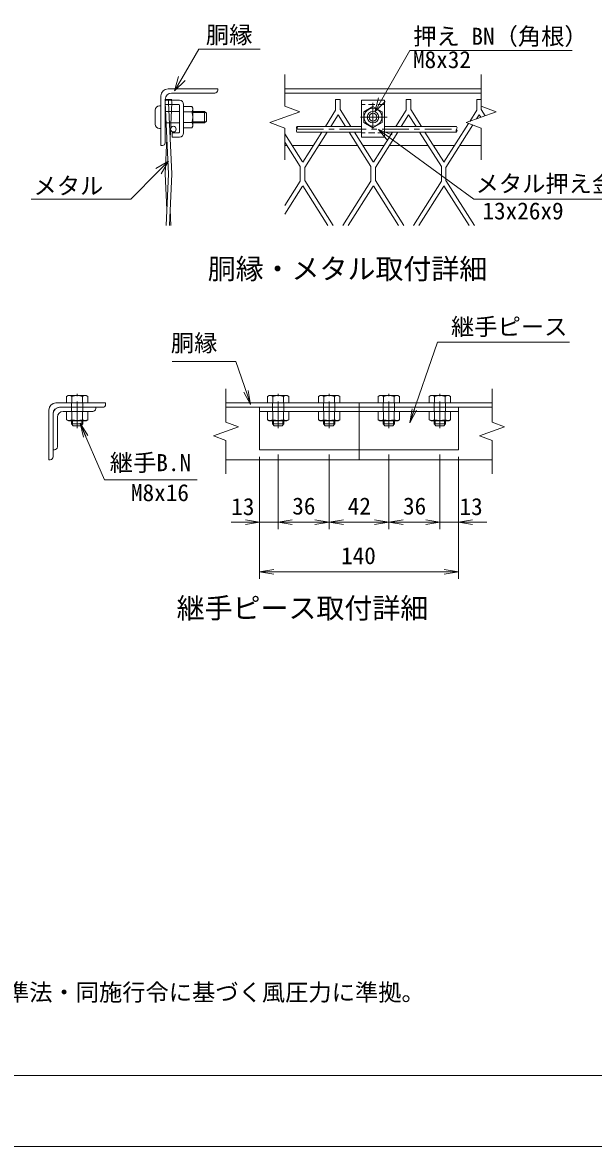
# Model space of a CAD drawing. Units: millimetres, scale not verified, with parts at other scales. Extents: x -4200 to 4200, y -2970 to 2970.
# Drawn here: x 742 to 2351, y -2970 to 199 of the extents above; entities that cross this region are included whole.
import ezdxf
from ezdxf.enums import TextEntityAlignment as Align

# ---------------------------------------------------------------- set-up
doc = ezdxf.new("R2010")
doc.units = ezdxf.units.MM
doc.header["$LTSCALE"] = 15
for name, pattern in [('CHAIN1', [8, 5, -1, 1, -1]), ('DASHED1', [1.8, 1.2, -0.6]), ('LONG_DASHED2', [13, 12, -1])]:
    doc.linetypes.add(name, pattern=pattern)
doc.layers.add('0-0_D-TTL-TXT', color=7, linetype='Continuous')
for name, color, linetype, lineweight in [('0-1_1', 7, 'Continuous', 9), ('0-3_D-STR1', 1, 'Continuous', 9), ('0-4_D-BMK', 2, 'CHAIN1', 9), ('0-5_D-STR-DIM', 7, 'Continuous', 9), ('0-8_0', 7, 'Continuous', 9), ('0-9_D-STR-TXT', 7, 'Continuous', 9), ('0-B_D-STR3', 3, 'Continuous', 9), ('0-D_D-TTL', 2, 'Continuous', 9), ('0-E_4筋', 1, 'Continuous', 9)]:
    doc.layers.add(name, color=color, linetype=linetype, lineweight=lineweight)
doc.styles.add('ＭＳ ゴシック', font='')
doc.styles.get('ＭＳ ゴシック').set_extended_font_data('MS Gothic')

# ---------------------------------------------------------------- blocks, each defined once
blk = doc.blocks.new('_Open')
at = {"layer": '0-8_0'}
blk.add_line((-15, 2.5), (0, 0), dxfattribs=at)
blk.add_lwpolyline([(-15, -2.5), (0, 0), (-15, 0)], dxfattribs=at)
blk = doc.blocks.new('MLeader23')
at = {"layer": '0-8_0'}
blk.add_line((1170.82, 6.34), (1190.82, 40.98), dxfattribs=at)
for points in [[(1190.82, 40.98), (1238.53, 123.61), (1404.29, 123.61), (1411.49, 123.61)], [(1200.1, 35.62), (1170.82, 6.34), (1181.54, 46.34)]]:
    blk.add_lwpolyline(points, dxfattribs=at)
blk = doc.blocks.new('MLeader24')
at = {"layer": '0-8_0'}
blk.add_line((1153.74, -192.06), (1125.46, -220.34), dxfattribs=at)
for points in [[(1125.46, -220.34), (1047.2, -298.6), (773.72, -298.6), (766.52, -298.6)], [(1117.88, -212.76), (1153.74, -192.06), (1133.04, -227.92)]]:
    blk.add_lwpolyline(points, dxfattribs=at)
blk = doc.blocks.new('MLeader25')
at = {"layer": '0-9_D-STR-TXT'}
blk.add_line((1745.19, -102.52), (1777.48, -126.13), dxfattribs=at)
for points in [[(1771.15, -134.78), (1745.19, -102.52), (1783.8, -117.48)], [(1777.48, -126.13), (2013.75, -298.87), (2472.35, -298.87), (2479.55, -298.87)]]:
    blk.add_lwpolyline(points, dxfattribs=at)
blk = doc.blocks.new('MLeader26')
at = {"layer": '0-8_0'}
blk.add_line((1734.88, -53.17), (1754.74, -18.45), dxfattribs=at)
for points in [[(1754.74, -18.45), (1833.84, 119.79), (2283.6, 119.79), (2290.8, 119.79)], [(1764.04, -23.77), (1734.88, -53.17), (1745.44, -13.13)]]:
    blk.add_lwpolyline(points, dxfattribs=at)

msp = doc.modelspace()

# ---------------------------------------------------------------- linework, layer by layer
at = {"layer": '0-1_1'}
for p, q in [((1624.28, -17.85), (1624.28, -48.3)), ((1624.28, -17.85), (1637.08, -17.85)), ((1637.08, -17.85), (1637.08, -46.34)), ((1823.08, -17.85), (1823.08, -48.3)), ((1823.08, -17.85), (1835.88, -17.85)), ((1835.88, -17.85), (1835.88, -46.34)), ((2021.88, -17.85), (2021.88, -48.3)), ((2021.88, -17.85), (2034.68, -17.85)), ((2034.68, -17.85), (2034.68, -46.34)), ((1624.28, -48.3), (1595.52, -93.85)), ((1631.3, -61.11), (1610.63, -93.85)), ((1651.99, -93.85), (1631.3, -61.11)), ((1667.09, -93.85), (1637.08, -46.34)), ((1823.08, -48.3), (1794.32, -93.85)), ((1830.1, -61.11), (1809.43, -93.85)), ((1850.79, -93.85), (1830.1, -61.11)), ((1865.89, -93.85), (1835.88, -46.34)), ((2021.88, -48.3), (2002.03, -79.73)), ((2028.9, -61.11), (2021.66, -72.59)), ((2033.44, -68.3), (2028.9, -61.11)), ((2045.73, -63.83), (2034.68, -46.34)), ((1998.43, -85.44), (1929.45, -194.67)), ((2010.72, -89.91), (1935.28, -209.36)), ((1531.28, -193.54), (1481.48, -114.71)), ((1585.41, -109.85), (1531.85, -194.67)), ((1600.52, -109.85), (1537.68, -209.36)), ((1723.68, -207.33), (1662.09, -109.85)), ((1730.08, -193.54), (1677.2, -109.85)), ((1784.21, -109.85), (1730.65, -194.67)), ((1799.32, -109.85), (1736.48, -209.36)), ((1922.48, -207.33), (1860.89, -109.85)), ((1928.88, -193.54), (1876, -109.85)), ((1524.88, -207.33), (1481.48, -138.63)), ((1524.88, -207.33), (1524.88, -248.37)), ((1537.68, -209.36), (1537.68, -246.34)), ((1723.68, -207.33), (1723.68, -248.37)), ((1736.48, -209.36), (1736.48, -246.34)), ((1922.48, -207.33), (1922.48, -248.37)), ((1935.28, -209.36), (1935.28, -246.34)), ((1481.48, -317.07), (1524.88, -248.37)), ((1537.68, -246.34), (1617.77, -373.11)), ((1644.87, -373.11), (1723.68, -248.37)), ((1736.48, -246.34), (1816.57, -373.11)), ((1843.67, -373.11), (1922.48, -248.37)), ((1935.28, -246.34), (2015.37, -373.11)), ((1481.48, -340.99), (1531.28, -262.16)), ((1531.85, -261.02), (1602.66, -373.11)), ((1659.98, -373.11), (1730.08, -262.16)), ((1730.65, -261.02), (1801.46, -373.11)), ((1858.78, -373.11), (1928.88, -262.16)), ((1929.45, -261.02), (2000.26, -373.11))]:
    msp.add_line(p, q, dxfattribs=at)
at = {"layer": '0-3_D-STR1'}
for p, q in [((1162.18, 0.15), (1284.18, 0.15)), ((1481.48, 12.15), (2034.68, 12.15)), ((1481.48, 0.15), (2034.68, 0.15)), ((1132.18, -7.85), (1132.18, -147.85)), ((1144.18, -139.85), (1144.18, -17.85)), ((1136.18, -147.85), (1132.18, -147.85)), ((1487.3, -147.85), (1481.48, -147.85)), ((1561.42, -147.85), (1502.41, -147.85)), ((1686.1, -147.85), (1576.52, -147.85)), ((1760.22, -147.85), (1701.21, -147.85)), ((1884.9, -147.85), (1775.32, -147.85)), ((1959.02, -147.85), (1900.01, -147.85)), ((2034.68, -147.85), (1974.12, -147.85)), ((976.42, -873.65), (836.42, -873.65)), ((968.42, -885.65), (846.42, -885.65)), ((976.42, -877.65), (976.42, -873.65)), ((1315.19, -873.65), (2065.19, -873.65)), ((1315.19, -885.65), (2065.19, -885.65)), ((1690.19, -873.65), (1690.19, -885.65)), ((816.42, -893.65), (816.42, -1033.65)), ((828.42, -903.65), (828.42, -1025.65)), ((1690.19, -1005.65), (1690.19, -1033.65)), ((820.42, -1033.65), (816.42, -1033.65)), ((1315.19, -1033.65), (2065.19, -1033.65))]:
    msp.add_line(p, q, dxfattribs=at)
at = {"layer": '0-3_D-STR1', "color": 4, "linetype": 'LONG_DASHED2'}
msp.add_line((1690.19, -885.65), (1690.19, -1005.65), dxfattribs=at)
at = {"layer": '0-3_D-STR1'}
msp.add_lwpolyline([(1152.18, 12.15), (1292.18, 12.15), (1292.18, 8.15)], dxfattribs=at)
for centre, radius, start, end in [((1152.18, -7.85), 20, 90, 179.99957), ((1162.18, -17.85), 18, 90, 179.99954), ((1284.18, 8.15), 8, 270, 0), ((1136.18, -139.85), 8, 270, 0), ((836.42, -893.65), 20, 90, 180), ((846.42, -903.65), 18, 90, 180), ((968.42, -877.65), 8, 270, 0), ((820.42, -1025.65), 8, 270, 0)]:
    msp.add_arc(centre, radius, start, end, dxfattribs=at)
at = {"layer": '0-4_D-BMK'}
for p, q in [((1729.62, -27.85), (1729.62, -107.85)), ((1769.62, -67.85), (1689.62, -67.85)), ((896.42, -944.45), (896.42, -847.65)), ((1462.19, -944.45), (1462.19, -847.65)), ((1606.19, -944.45), (1606.19, -847.65)), ((1774.19, -944.45), (1774.19, -847.65)), ((1918.19, -944.45), (1918.19, -847.65))]:
    msp.add_line(p, q, dxfattribs=at)
at = {"layer": '0-5_D-STR-DIM'}
for p, q in [((1481.48, 52.15), (1481.48, -37.07)), ((2034.68, 52.15), (2034.68, -37.07)), ((1439.19, -83.24), (1523.76, -52.46)), ((1523.76, -52.46), (1481.48, -37.07)), ((1481.48, -98.63), (1439.19, -83.24)), ((1481.48, -98.63), (1481.48, -187.85)), ((2034.68, -98.63), (2034.68, -187.85)), ((1315.19, -833.65), (1315.19, -927.99)), ((2065.19, -833.65), (2065.19, -927.99)), ((1279.96, -966.47), (1350.43, -940.82)), ((1350.43, -940.82), (1315.19, -927.99)), ((1315.19, -979.3), (1279.96, -966.47)), ((1315.19, -979.3), (1315.19, -1073.65)), ((2065.19, -979.3), (2065.19, -1073.65)), ((1410.19, -1025.65), (1410.19, -1229.36)), ((1410.19, -1025.65), (1410.19, -1369.36)), ((1462.19, -1018.65), (1462.19, -1229.36)), ((1462.19, -1018.65), (1462.19, -1229.36)), ((1606.19, -1018.65), (1606.19, -1229.36)), ((1606.19, -1018.65), (1606.19, -1229.36)), ((1774.19, -1018.65), (1774.19, -1229.36)), ((1774.19, -1018.65), (1774.19, -1229.36)), ((1918.19, -1018.65), (1918.19, -1229.36)), ((1918.19, -1018.65), (1918.19, -1229.36)), ((1970.19, -1025.65), (1970.19, -1229.36)), ((1970.19, -1025.65), (1970.19, -1369.36)), ((1370.19, -1209.36), (1330.19, -1209.36)), ((1410.19, -1209.36), (1462.19, -1209.36)), ((1502.19, -1209.36), (1542.19, -1209.36)), ((1502.19, -1209.36), (1566.19, -1209.36)), ((1646.19, -1209.36), (1734.19, -1209.36)), ((1814.19, -1209.36), (1878.19, -1209.36)), ((1878.19, -1209.36), (1838.19, -1209.36)), ((1918.19, -1209.36), (1970.19, -1209.36)), ((2010.19, -1209.36), (2050.19, -1209.36)), ((1450.19, -1349.36), (1930.19, -1349.36))]:
    msp.add_line(p, q, dxfattribs=at)
for points in [[(2034.68, -98.63), (1992.39, -83.24), (2076.96, -52.46), (2034.68, -37.07)], [(2065.19, -979.3), (2029.96, -966.47), (2100.43, -940.82), (2065.19, -927.99)]]:
    msp.add_lwpolyline(points, dxfattribs=at)
at = {"layer": '0-8_0', "color": 4}
msp.add_line((1144.18, -17.85), (1162.58, -17.85), dxfattribs=at)
at = {"layer": '0-8_0', "color": 3}
for p, q in [((1144.18, -27.85), (1144.64, -17.85)), ((1144.18, -27.85), (1153.38, -227.85)), ((1153.38, -27.85), (1153.84, -17.85)), ((1153.38, -27.85), (1162.58, -227.85)), ((1162.58, -27.85), (1157.98, -127.85)), ((1162.58, -27.85), (1162.12, -17.85)), ((1148.78, -127.85), (1144.18, -227.85)), ((1148.78, -327.85), (1144.18, -227.85)), ((1146.69, -373.11), (1153.38, -227.85)), ((1155.89, -373.11), (1162.58, -227.85)), ((1160.06, -373.11), (1157.98, -327.85))]:
    msp.add_line(p, q, dxfattribs=at)
msp.add_circle((1167.18, -101.64), 8, dxfattribs=at)
at = {"layer": '0-8_0'}
for centre, start, end in [((1520.36, -97.85), 141.28128, 218.71872), ((1510.38, -97.85), 321.28128, 38.71872), ((1960.03, -97.85), 321.28128, 38.71872), ((1520.36, -105.85), 141.28128, 218.71872), ((1970.01, -105.85), 141.28128, 218.71872), ((1960.03, -105.85), 321.28128, 38.71872)]:
    msp.add_arc(centre, 6.39, start, end, dxfattribs=at)
at = {"layer": '0-9_D-STR-TXT'}
for points in [[(2282.96, -702.34), (1911.73, -702.34), (1833.72, -928.02)], [(1163.69, -757.07), (1343.29, -757.07), (1384.17, -876.52)], [(1234.29, -1090.68), (973.3, -1090.68), (905.1, -932.75)]]:
    msp.add_lwpolyline(points, dxfattribs=at)
at = {"layer": '0-B_D-STR3'}
for p, q in [((1184.18, -19.85), (1144.18, -19.85)), ((1144.18, -19.85), (1144.18, -31.85)), ((1697.62, -123.85), (1697.62, -19.85)), ((1116.18, -87.85), (1116.18, -47.85)), ((1128.18, -35.85), (1132.18, -35.85)), ((1182.18, -31.85), (1144.18, -31.85)), ((1184.18, -51.85), (1144.18, -51.85)), ((1184.18, -109.85), (1184.18, -33.85)), ((1196.18, -111.85), (1196.18, -31.85)), ((1196.18, -37.83), (1219.28, -37.83)), ((1196.18, -37.83), (1196.18, -97.87)), ((1196.18, -52.84), (1219.28, -52.84)), ((1219.28, -37.83), (1222.18, -42.85)), ((1222.18, -42.85), (1222.18, -92.85)), ((1222.18, -51.85), (1255.38, -51.85)), ((1222.18, -54.85), (1258.38, -54.85)), ((1260.18, -79.05), (1260.18, -56.65)), ((1729.62, -37.83), (1703.62, -52.84)), ((1703.62, -52.84), (1703.62, -82.86)), ((1755.62, -52.84), (1729.62, -37.83)), ((1755.62, -82.86), (1755.62, -52.84)), ((1184.18, -83.85), (1144.18, -83.85)), ((1196.18, -82.86), (1219.28, -82.86)), ((1219.28, -97.87), (1222.18, -92.85)), ((1222.18, -80.85), (1258.38, -80.85)), ((1222.18, -83.85), (1255.38, -83.85)), ((1255.38, -83.85), (1260.18, -79.05)), ((1703.62, -82.86), (1729.62, -97.87)), ((1729.62, -97.87), (1755.62, -82.86)), ((1128.18, -99.85), (1132.18, -99.85)), ((1182.18, -111.85), (1164.18, -111.85)), ((1164.18, -111.85), (1164.18, -123.85)), ((1184.18, -123.85), (1164.18, -123.85)), ((1196.18, -97.87), (1219.28, -97.87)), ((1761.62, -123.85), (1697.62, -123.85)), ((871.22, -852.45), (866.4, -855.23)), ((866.4, -873.65), (866.4, -855.23)), ((921.62, -852.45), (871.22, -852.45)), ((881.41, -873.65), (881.41, -855.23)), ((911.43, -873.65), (911.43, -855.23)), ((921.62, -852.45), (926.44, -855.23)), ((926.44, -873.65), (926.44, -855.23)), ((1436.99, -852.45), (1432.17, -855.23)), ((1432.17, -873.65), (1432.17, -855.23)), ((1487.39, -852.45), (1436.99, -852.45)), ((1447.18, -873.65), (1447.18, -855.23)), ((1477.21, -873.65), (1477.21, -855.23)), ((1487.39, -852.45), (1492.22, -855.23)), ((1492.22, -873.65), (1492.22, -855.23)), ((1580.99, -852.45), (1576.17, -855.23)), ((1576.17, -873.65), (1576.17, -855.23)), ((1631.39, -852.45), (1580.99, -852.45)), ((1591.18, -873.65), (1591.18, -855.23)), ((1621.21, -873.65), (1621.21, -855.23)), ((1631.39, -852.45), (1636.22, -855.23)), ((1636.22, -873.65), (1636.22, -855.23)), ((1748.99, -852.45), (1744.17, -855.23)), ((1744.17, -873.65), (1744.17, -855.23)), ((1799.39, -852.45), (1748.99, -852.45)), ((1759.18, -873.65), (1759.18, -855.23)), ((1789.21, -873.65), (1789.21, -855.23)), ((1799.39, -852.45), (1804.22, -855.23)), ((1804.22, -873.65), (1804.22, -855.23)), ((1892.99, -852.45), (1888.17, -855.23)), ((1888.17, -873.65), (1888.17, -855.23)), ((1943.39, -852.45), (1892.99, -852.45)), ((1903.18, -873.65), (1903.18, -855.23)), ((1933.21, -873.65), (1933.21, -855.23)), ((1943.39, -852.45), (1948.22, -855.23)), ((1948.22, -873.65), (1948.22, -855.23)), ((848.42, -885.65), (948.42, -885.65)), ((926.44, -873.65), (866.4, -873.65)), ((880.42, -873.65), (880.42, -897.65)), ((912.42, -873.65), (912.42, -897.65)), ((948.42, -889.65), (948.42, -885.65)), ((1410.19, -885.65), (1410.19, -1005.65)), ((1410.19, -885.65), (1970.19, -885.65)), ((1492.22, -873.65), (1432.17, -873.65)), ((1446.19, -873.65), (1446.19, -897.65)), ((1478.19, -873.65), (1478.19, -897.65)), ((1636.22, -873.65), (1576.17, -873.65)), ((1590.19, -873.65), (1590.19, -897.65)), ((1622.19, -873.65), (1622.19, -897.65)), ((1804.22, -873.65), (1744.17, -873.65)), ((1758.19, -873.65), (1758.19, -897.65)), ((1790.19, -873.65), (1790.19, -897.65)), ((1948.22, -873.65), (1888.17, -873.65)), ((1902.19, -873.65), (1902.19, -897.65)), ((1934.19, -873.65), (1934.19, -897.65)), ((1970.19, -885.65), (1970.19, -1005.65)), ((828.42, -1005.65), (828.42, -905.65)), ((840.42, -997.65), (840.42, -913.65)), ((856.42, -897.65), (940.42, -897.65)), ((866.4, -897.65), (866.4, -920.75)), ((866.4, -897.65), (926.44, -897.65)), ((881.41, -897.65), (881.41, -920.75)), ((911.43, -897.65), (911.43, -920.75)), ((926.44, -897.65), (926.44, -920.75)), ((1410.19, -897.65), (1970.19, -897.65)), ((1432.17, -897.65), (1432.17, -920.75)), ((1432.17, -897.65), (1492.22, -897.65)), ((1447.18, -897.65), (1447.18, -920.75)), ((1477.21, -897.65), (1477.21, -920.75)), ((1492.22, -897.65), (1492.22, -920.75)), ((1576.17, -897.65), (1576.17, -920.75)), ((1576.17, -897.65), (1636.22, -897.65)), ((1591.18, -897.65), (1591.18, -920.75)), ((1621.21, -897.65), (1621.21, -920.75)), ((1636.22, -897.65), (1636.22, -920.75)), ((1744.17, -897.65), (1744.17, -920.75)), ((1744.17, -897.65), (1804.22, -897.65)), ((1759.18, -897.65), (1759.18, -920.75)), ((1789.21, -897.65), (1789.21, -920.75)), ((1804.22, -897.65), (1804.22, -920.75)), ((1888.17, -897.65), (1888.17, -920.75)), ((1888.17, -897.65), (1948.22, -897.65)), ((1903.18, -897.65), (1903.18, -920.75)), ((1933.21, -897.65), (1933.21, -920.75)), ((1948.22, -897.65), (1948.22, -920.75)), ((866.4, -920.75), (871.42, -923.65)), ((871.42, -923.65), (921.42, -923.65)), ((880.42, -923.65), (880.42, -932.85)), ((880.42, -932.85), (885.22, -937.65)), ((912.42, -932.85), (880.42, -932.85)), ((883.42, -923.65), (883.42, -935.85)), ((907.62, -937.65), (885.22, -937.65)), ((912.42, -932.85), (907.62, -937.65)), ((909.42, -923.65), (909.42, -935.85)), ((912.42, -923.65), (912.42, -932.85)), ((926.44, -920.75), (921.42, -923.65)), ((1432.17, -920.75), (1437.19, -923.65)), ((1437.19, -923.65), (1487.19, -923.65)), ((1446.19, -923.65), (1446.19, -932.85)), ((1446.19, -932.85), (1450.99, -937.65)), ((1478.19, -932.85), (1446.19, -932.85)), ((1449.19, -923.65), (1449.19, -935.85)), ((1473.39, -937.65), (1450.99, -937.65)), ((1478.19, -932.85), (1473.39, -937.65)), ((1475.19, -923.65), (1475.19, -935.85)), ((1478.19, -923.65), (1478.19, -932.85)), ((1492.22, -920.75), (1487.19, -923.65)), ((1576.17, -920.75), (1581.19, -923.65)), ((1581.19, -923.65), (1631.19, -923.65)), ((1590.19, -923.65), (1590.19, -932.85)), ((1590.19, -932.85), (1594.99, -937.65)), ((1622.19, -932.85), (1590.19, -932.85)), ((1593.19, -923.65), (1593.19, -935.85)), ((1617.39, -937.65), (1594.99, -937.65)), ((1622.19, -932.85), (1617.39, -937.65)), ((1619.19, -923.65), (1619.19, -935.85)), ((1622.19, -923.65), (1622.19, -932.85)), ((1636.22, -920.75), (1631.19, -923.65)), ((1744.17, -920.75), (1749.19, -923.65)), ((1749.19, -923.65), (1799.19, -923.65)), ((1758.19, -923.65), (1758.19, -932.85)), ((1758.19, -932.85), (1762.99, -937.65)), ((1790.19, -932.85), (1758.19, -932.85)), ((1761.19, -923.65), (1761.19, -935.85)), ((1785.39, -937.65), (1762.99, -937.65)), ((1790.19, -932.85), (1785.39, -937.65)), ((1787.19, -923.65), (1787.19, -935.85)), ((1790.19, -923.65), (1790.19, -932.85)), ((1804.22, -920.75), (1799.19, -923.65)), ((1888.17, -920.75), (1893.19, -923.65)), ((1893.19, -923.65), (1943.19, -923.65)), ((1902.19, -923.65), (1902.19, -932.85)), ((1902.19, -932.85), (1906.99, -937.65)), ((1934.19, -932.85), (1902.19, -932.85)), ((1905.19, -923.65), (1905.19, -935.85)), ((1929.39, -937.65), (1906.99, -937.65)), ((1934.19, -932.85), (1929.39, -937.65)), ((1931.19, -923.65), (1931.19, -935.85)), ((1934.19, -923.65), (1934.19, -932.85)), ((1948.22, -920.75), (1943.19, -923.65)), ((828.42, -1005.65), (832.42, -1005.65)), ((1410.19, -1005.65), (1970.19, -1005.65))]:
    msp.add_line(p, q, dxfattribs=at)
at = {"layer": '0-B_D-STR3', "linetype": 'DASHED1'}
for p, q in [((1761.62, -31.85), (1697.62, -31.85)), ((1761.62, -111.85), (1697.62, -111.85))]:
    msp.add_line(p, q, dxfattribs=at)
at = {"layer": '0-B_D-STR3'}
for points in [[(1761.62, -123.85), (1761.62, -19.85), (1697.62, -19.85)], [(1255.38, -83.85), (1255.38, -51.85), (1260.18, -56.65)]]:
    msp.add_lwpolyline(points, dxfattribs=at)
for radius in [25, 16, 11.2]:
    msp.add_circle((1729.62, -67.85), radius, dxfattribs=at)
for centre, radius, start, end in [((1184.18, -31.85), 12, 360, 90), ((1128.18, -47.85), 12, 90, 180), ((1182.18, -33.85), 2, 360, 90), ((1208.31, -45.33), 13.29, 325.61584, 34.38415), ((1171.92, -67.85), 49.68, 342.4121, 17.5879), ((1128.18, -87.85), 12, 180, 270), ((1208.31, -90.37), 13.29, 325.61586, 34.38414), ((1182.18, -109.85), 2, 270, 360), ((1184.18, -111.85), 12, 270, 360), ((873.9, -866.2), 13.29, 55.61585, 124.38415), ((896.42, -902.59), 49.68, 72.4121, 107.5879), ((918.94, -866.2), 13.29, 55.61585, 124.38415), ((1439.68, -866.2), 13.29, 55.61585, 124.38415), ((1462.19, -902.59), 49.68, 72.4121, 107.5879), ((1484.71, -866.2), 13.29, 55.61585, 124.38415), ((1583.68, -866.2), 13.29, 55.61585, 124.38415), ((1606.19, -902.59), 49.68, 72.4121, 107.5879), ((1628.71, -866.2), 13.29, 55.61585, 124.38415), ((1751.68, -866.2), 13.29, 55.61585, 124.38415), ((1774.19, -902.59), 49.68, 72.4121, 107.5879), ((1796.71, -866.2), 13.29, 55.61585, 124.38415), ((1895.68, -866.2), 13.29, 55.61585, 124.38415), ((1918.19, -902.59), 49.68, 72.4121, 107.5879), ((1940.71, -866.2), 13.29, 55.61585, 124.38415), ((848.42, -905.65), 20, 90, 180), ((856.42, -913.65), 16, 90, 180), ((940.42, -889.65), 8, 270, 0), ((873.9, -909.78), 13.29, 235.61585, 304.38416), ((896.42, -873.39), 49.68, 252.4121, 287.5879), ((918.94, -909.78), 13.29, 235.61586, 304.38414), ((1439.68, -909.78), 13.29, 235.61585, 304.38416), ((1462.19, -873.39), 49.68, 252.4121, 287.5879), ((1484.71, -909.78), 13.29, 235.61586, 304.38414), ((1583.68, -909.78), 13.29, 235.61585, 304.38416), ((1606.19, -873.39), 49.68, 252.4121, 287.5879), ((1628.71, -909.78), 13.29, 235.61586, 304.38414), ((1751.68, -909.78), 13.29, 235.61585, 304.38416), ((1774.19, -873.39), 49.68, 252.4121, 287.5879), ((1796.71, -909.78), 13.29, 235.61586, 304.38414), ((1895.68, -909.78), 13.29, 235.61585, 304.38416), ((1918.19, -873.39), 49.68, 252.4121, 287.5879), ((1940.71, -909.78), 13.29, 235.61586, 304.38414), ((832.42, -997.65), 8, 270, 0)]:
    msp.add_arc(centre, radius, start, end, dxfattribs=at)
at = {"layer": '0-D_D-TTL', "color": 7}
msp.add_lwpolyline([(-4200.15, -2969.98), (4199.85, -2969.98), (4199.85, 2970.02), (-4200.15, 2970.02)], close=True, dxfattribs=at)
at = {"layer": '0-D_D-TTL'}
msp.add_lwpolyline([(-3900.15, 2770.02), (3899.85, 2770.02), (3899.85, -2769.98), (-3900.15, -2769.98)], close=True, dxfattribs=at)
at = {"layer": '0-E_4筋'}
for p, q in [((1515.37, -93.85), (1697.62, -93.85)), ((1761.62, -93.85), (1965.02, -93.85)), ((1515.37, -109.85), (1697.62, -109.85)), ((1761.62, -109.85), (1965.02, -109.85))]:
    msp.add_line(p, q, dxfattribs=at)
at = {"layer": '0-E_4筋', "color": 2, "linetype": 'CHAIN1'}
msp.add_line((1515.37, -101.85), (1965.02, -101.85), dxfattribs=at)

# ---------------------------------------------------------------- block references
at = {"layer": '0-5_D-STR-DIM', "xscale": 2.666667, "yscale": 2.666667}
for p in [(1410.19, -1209.36), (1606.19, -1209.36), (1774.19, -1209.36), (1918.19, -1209.36), (1918.19, -1209.36), (1970.19, -1349.36)]:
    msp.add_blockref('_Open', p, dxfattribs=at)
at = {"layer": '0-5_D-STR-DIM', "xscale": 2.666667, "yscale": 2.666667, "rotation": 180}
for p in [(1462.19, -1209.36), (1462.19, -1209.36), (1606.19, -1209.36), (1774.19, -1209.36), (1970.19, -1209.36), (1410.19, -1349.36)]:
    msp.add_blockref('_Open', p, dxfattribs=at)
at = {"layer": '0-8_0'}
for name in ['MLeader23', 'MLeader26', 'MLeader24']:
    msp.add_blockref(name, (0, 0), dxfattribs=at)
at = {"layer": '0-9_D-STR-TXT'}
msp.add_blockref('MLeader25', (0, 0), dxfattribs=at)
at = {"layer": '0-9_D-STR-TXT', "xscale": 2.666667, "yscale": 2.666667}
for p, rotation in [((1384.81, -878.41), 288.89188), ((1833.07, -929.91), 250.93299), ((904.31, -930.91), 113.3565)]:
    msp.add_blockref('_Open', p, dxfattribs=dict(at, rotation=rotation))

# ---------------------------------------------------------------- texts
at = {"layer": '0-0_D-TTL-TXT', "style": 'ＭＳ ゴシック'}
for s, height, p in [('胴縁・メタル取付詳細', 57.73, (1263.96, -541.62)), ('継手ピース取付詳細', 57.73, (1176.39, -1498.21)), ('（設計条件）風荷重：昭和57年改正 建築基準法・同施行令に基づく風圧力に準拠。', 48.06, (-582.6, -2573.58))]:
    msp.add_text(s, height=height, dxfattribs=at).set_placement(p, align=Align.BOTTOM_LEFT)
at = {"layer": '0-5_D-STR-DIM', "style": 'ＭＳ ゴシック'}
for s, p in [('36', (1502.09, -1202.61)), ('42', (1658.47, -1202.61)), ('36', (1814.09, -1202.61)), ('13', (1330.28, -1204.17)), ('13', (1973.2, -1204.17)), ('140', (1639.54, -1342.61))]:
    msp.add_text(s, height=48.06, dxfattribs=at).set_placement(p, align=Align.BOTTOM_LEFT)
at = {"layer": '0-9_D-STR-TXT', "style": 'ＭＳ ゴシック'}
for s, p in [('胴縁', (1258.84, 125.84)), ('押え BN（角根）', (1843.05, 121.71)), ('M8x32', (1842.2, 56.02)), ('メタル', (773.29, -299.91)), ('メタル押え金具', (2018.67, -293.9)), ('13x26x9', (2037.86, -370.54)), ('継手ピース', (1949.51, -697.12)), ('胴縁', (1160.13, -743.09)), ('継手B.N', (988.02, -1080.35)), ('M8x16', (1047.65, -1164.84))]:
    msp.add_text(s, height=48.06, dxfattribs=at).set_placement(p, align=Align.BOTTOM_LEFT)

doc.saveas('drawing.dxf')
